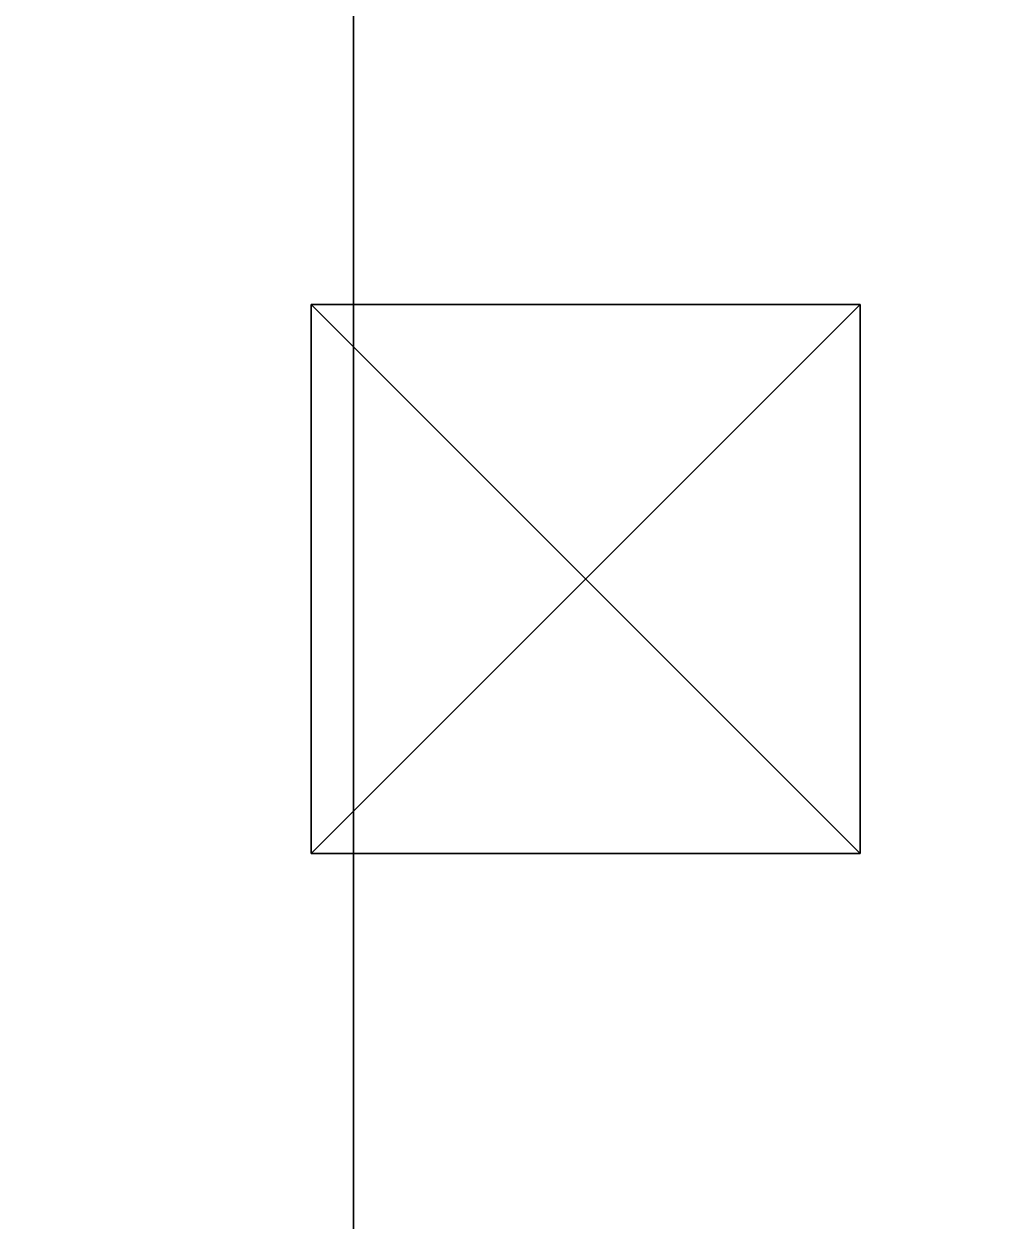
# Model space of a CAD drawing. Extents: x -469 to 3226, y 1395 to 4288.
# Drawn here: x 1275.47 to 1301.78, y 3825.98 to 3858.69 of the extents above; entities that cross this region are included whole.
import ezdxf

# ---------------------------------------------------------------- set-up
doc = ezdxf.new("R2010")
doc.units = 0
for name, color, linetype in [('LAYER0', 7, 'CONTINUOUS'), ('LAYER1', 7, 'CONTINUOUS'), ('LAYER161', 7, 'CONTINUOUS'), ('LAYER168', 7, 'CONTINUOUS'), ('LAYER169', 7, 'CONTINUOUS'), ('LAYER171', 9, 'CONTINUOUS'), ('LAYER172', 7, 'CONTINUOUS'), ('LAYER176', 253, 'CONTINUOUS'), ('LAYER177', 253, 'CONTINUOUS')]:
    doc.layers.add(name, color=color, linetype=linetype)

msp = doc.modelspace()

# ---------------------------------------------------------------- linework, layer by layer
at = {"layer": 'LAYER0', "invisible_edges": 1}
for points in [[(3116.174, 4288.024, -5), (-468.8259, 1395.024, -5), (-468.8259, 4288.024, -5), (3116.174, 4288.024, -5)], [(-468.8259, 1395.024, -5), (3116.174, 4288.024, -5), (3116.174, 1395.024, -5), (-468.8259, 1395.024, -5)], [(3116.174, 1395.024), (-468.8259, 4288.024), (-468.8259, 1395.024), (3116.174, 1395.024)], [(-468.8259, 4288.024), (3116.174, 1395.024), (3116.174, 4288.024), (-468.8259, 4288.024)]]:
    msp.add_3dface(points, dxfattribs=at)
at = {"layer": 'LAYER161', "invisible_edges": 1}
for points in [[(1284.466, 4138.024, 2379), (2070.466, 3558.024, 2379), (2070.466, 4138.024, 2379), (1284.466, 4138.024, 2379)], [(2070.466, 3558.024, 2379), (1284.466, 4138.024, 2379), (1284.466, 3558.024, 2379), (2070.466, 3558.024, 2379)], [(1284.466, 4138.024, 2379), (1284.466, 3558.024, 2361), (1284.466, 3558.024, 2379), (1284.466, 4138.024, 2379)], [(1284.466, 3558.024, 2361), (1284.466, 4138.024, 2379), (1284.466, 4138.024, 2361), (1284.466, 3558.024, 2361)], [(1284.466, 3558.024, 2361), (2070.466, 4138.024, 2361), (2070.466, 3558.024, 2361), (1284.466, 3558.024, 2361)], [(2070.466, 4138.024, 2361), (1284.466, 3558.024, 2361), (1284.466, 4138.024, 2361), (2070.466, 4138.024, 2361)]]:
    msp.add_3dface(points, dxfattribs=at)
at = {"layer": 'LAYER168', "invisible_edges": 1}
for points in [[(1284.466, 4113.424, 2056), (2070.466, 3558.024, 2056), (2070.466, 4113.424, 2056), (1284.466, 4113.424, 2056)], [(2070.466, 3558.024, 2056), (1284.466, 4113.424, 2056), (1284.466, 3558.024, 2056), (2070.466, 3558.024, 2056)], [(1284.466, 4113.424, 2056), (1284.466, 3558.024, 2038), (1284.466, 3558.024, 2056), (1284.466, 4113.424, 2056)], [(1284.466, 3558.024, 2038), (1284.466, 4113.424, 2056), (1284.466, 4113.424, 2038), (1284.466, 3558.024, 2038)], [(1284.466, 3558.024, 2038), (2070.466, 4113.424, 2038), (2070.466, 3558.024, 2038), (1284.466, 3558.024, 2038)], [(2070.466, 4113.424, 2038), (1284.466, 3558.024, 2038), (1284.466, 4113.424, 2038), (2070.466, 4113.424, 2038)]]:
    msp.add_3dface(points, dxfattribs=at)
at = {"layer": 'LAYER169', "invisible_edges": 1}
for points in [[(1284.466, 4113.424, 916), (2070.466, 3558.024, 916), (2070.466, 4113.424, 916), (1284.466, 4113.424, 916)], [(2070.466, 3558.024, 916), (1284.466, 4113.424, 916), (1284.466, 3558.024, 916), (2070.466, 3558.024, 916)], [(1284.466, 4113.424, 916), (1284.466, 3558.024, 898), (1284.466, 3558.024, 916), (1284.466, 4113.424, 916)], [(1284.466, 3558.024, 898), (1284.466, 4113.424, 916), (1284.466, 4113.424, 898), (1284.466, 3558.024, 898)], [(1284.466, 3558.024, 898), (2070.466, 4113.424, 898), (2070.466, 3558.024, 898), (1284.466, 3558.024, 898)], [(2070.466, 4113.424, 898), (1284.466, 3558.024, 898), (1284.466, 4113.424, 898), (2070.466, 4113.424, 898)]]:
    msp.add_3dface(points, dxfattribs=at)
at = {"layer": 'LAYER171', "invisible_edges": 1}
for points in [[(1266.466, 4138.024), (1284.466, 3558.024), (1266.466, 3558.024), (1266.466, 4138.024)], [(1284.466, 3558.024), (1266.466, 4138.024), (1284.466, 4138.024), (1284.466, 3558.024)], [(1284.466, 4138.024, 2380), (1266.466, 3558.024, 2380), (1284.466, 3558.024, 2380), (1284.466, 4138.024, 2380)], [(1266.466, 3558.024, 2380), (1284.466, 4138.024, 2380), (1266.466, 4138.024, 2380), (1266.466, 3558.024, 2380)], [(1284.466, 4138.024, 2380), (1284.466, 3558.024), (1284.466, 4138.024), (1284.466, 4138.024, 2380)], [(1284.466, 3558.024), (1284.466, 4138.024, 2380), (1284.466, 3558.024, 2380), (1284.466, 3558.024)]]:
    msp.add_3dface(points, dxfattribs=at)
at = {"layer": 'LAYER172', "invisible_edges": 1}
for points in [[(2070.466, 4138.024, 80), (1284.466, 3558.024, 80), (1284.466, 4138.024, 80), (2070.466, 4138.024, 80)], [(1284.466, 3558.024, 80), (2070.466, 4138.024, 80), (2070.466, 3558.024, 80), (1284.466, 3558.024, 80)], [(1284.466, 4138.024, 98), (1284.466, 3558.024, 80), (1284.466, 3558.024, 98), (1284.466, 4138.024, 98)], [(1284.466, 3558.024, 80), (1284.466, 4138.024, 98), (1284.466, 4138.024, 80), (1284.466, 3558.024, 80)], [(2070.466, 3558.024, 98), (1284.466, 4138.024, 98), (1284.466, 3558.024, 98), (2070.466, 3558.024, 98)], [(1284.466, 4138.024, 98), (2070.466, 3558.024, 98), (2070.466, 4138.024, 98), (1284.466, 4138.024, 98)]]:
    msp.add_3dface(points, dxfattribs=at)
at = {"layer": 'LAYER176'}
for points in [[(1283.316, 3836.024, 1938), (1283.316, 3836.024, 1953), (1283.316, 3851.024, 1938), (1283.316, 3836.024, 1938)], [(1283.316, 3851.024, 1938), (1283.316, 3836.024, 1953), (1283.316, 3851.024, 1953), (1283.316, 3851.024, 1938)], [(1298.316, 3836.024, 1938), (1283.316, 3836.024, 1938), (1298.316, 3851.024, 1938), (1298.316, 3836.024, 1938)], [(1298.316, 3851.024, 1938), (1283.316, 3836.024, 1938), (1283.316, 3851.024, 1938), (1298.316, 3851.024, 1938)], [(1298.316, 3851.024, 1938), (1283.316, 3851.024, 1938), (1298.316, 3851.024, 1953), (1298.316, 3851.024, 1938)], [(1298.316, 3851.024, 1953), (1283.316, 3851.024, 1938), (1283.316, 3851.024, 1953), (1298.316, 3851.024, 1953)], [(1298.316, 3851.024, 1953), (1283.316, 3851.024, 1953), (1298.316, 3836.024, 1953), (1298.316, 3851.024, 1953)], [(1298.316, 3836.024, 1953), (1283.316, 3851.024, 1953), (1283.316, 3836.024, 1953), (1298.316, 3836.024, 1953)], [(1298.316, 3851.024, 1938), (1298.316, 3851.024, 1953), (1298.316, 3836.024, 1938), (1298.316, 3851.024, 1938)], [(1298.316, 3836.024, 1938), (1298.316, 3851.024, 1953), (1298.316, 3836.024, 1953), (1298.316, 3836.024, 1938)], [(1298.316, 3836.024, 1938), (1298.316, 3836.024, 1953), (1283.316, 3836.024, 1938), (1298.316, 3836.024, 1938)], [(1283.316, 3836.024, 1938), (1298.316, 3836.024, 1953), (1283.316, 3836.024, 1953), (1283.316, 3836.024, 1938)]]:
    msp.add_3dface(points, dxfattribs=at)
at = {"layer": 'LAYER177'}
for points in [[(1283.316, 3836.024, 1938), (1283.316, 3836.024, 1953), (1283.316, 3851.024, 1938), (1283.316, 3836.024, 1938)], [(1283.316, 3851.024, 1938), (1283.316, 3836.024, 1953), (1283.316, 3851.024, 1953), (1283.316, 3851.024, 1938)], [(1298.316, 3836.024, 1938), (1283.316, 3836.024, 1938), (1298.316, 3851.024, 1938), (1298.316, 3836.024, 1938)], [(1298.316, 3851.024, 1938), (1283.316, 3836.024, 1938), (1283.316, 3851.024, 1938), (1298.316, 3851.024, 1938)], [(1298.316, 3851.024, 1938), (1283.316, 3851.024, 1938), (1298.316, 3851.024, 1953), (1298.316, 3851.024, 1938)], [(1298.316, 3851.024, 1953), (1283.316, 3851.024, 1938), (1283.316, 3851.024, 1953), (1298.316, 3851.024, 1953)], [(1298.316, 3851.024, 1953), (1283.316, 3851.024, 1953), (1298.316, 3836.024, 1953), (1298.316, 3851.024, 1953)], [(1298.316, 3836.024, 1953), (1283.316, 3851.024, 1953), (1283.316, 3836.024, 1953), (1298.316, 3836.024, 1953)], [(1298.316, 3851.024, 1938), (1298.316, 3851.024, 1953), (1298.316, 3836.024, 1938), (1298.316, 3851.024, 1938)], [(1298.316, 3836.024, 1938), (1298.316, 3851.024, 1953), (1298.316, 3836.024, 1953), (1298.316, 3836.024, 1938)], [(1298.316, 3836.024, 1938), (1298.316, 3836.024, 1953), (1283.316, 3836.024, 1938), (1298.316, 3836.024, 1938)], [(1283.316, 3836.024, 1938), (1298.316, 3836.024, 1953), (1283.316, 3836.024, 1953), (1283.316, 3836.024, 1938)]]:
    msp.add_3dface(points, dxfattribs=at)

# ---------------------------------------------------------------- meshes
at = {"layer": 'LAYER1'}
mesh = msp.add_polymesh((5, 2), dxfattribs=at)
for k, corner in enumerate([(2966.174, 1545.024, 2430), (2966.174, 4138.024, 2430), (-318.8259, 1545.024, 2430), (2966.174, 1545.024, 2430), (-318.8259, 4138.024, 2430), (-318.8259, 1545.024, 2430), (2966.174, 4138.024, 2430), (-318.8259, 4138.024, 2430), (3116.174, 4288.024, 2430), (-468.8259, 4288.024, 2430)]):
    mesh.set_mesh_vertex(divmod(k, 2), corner)

doc.saveas('drawing.dxf')
